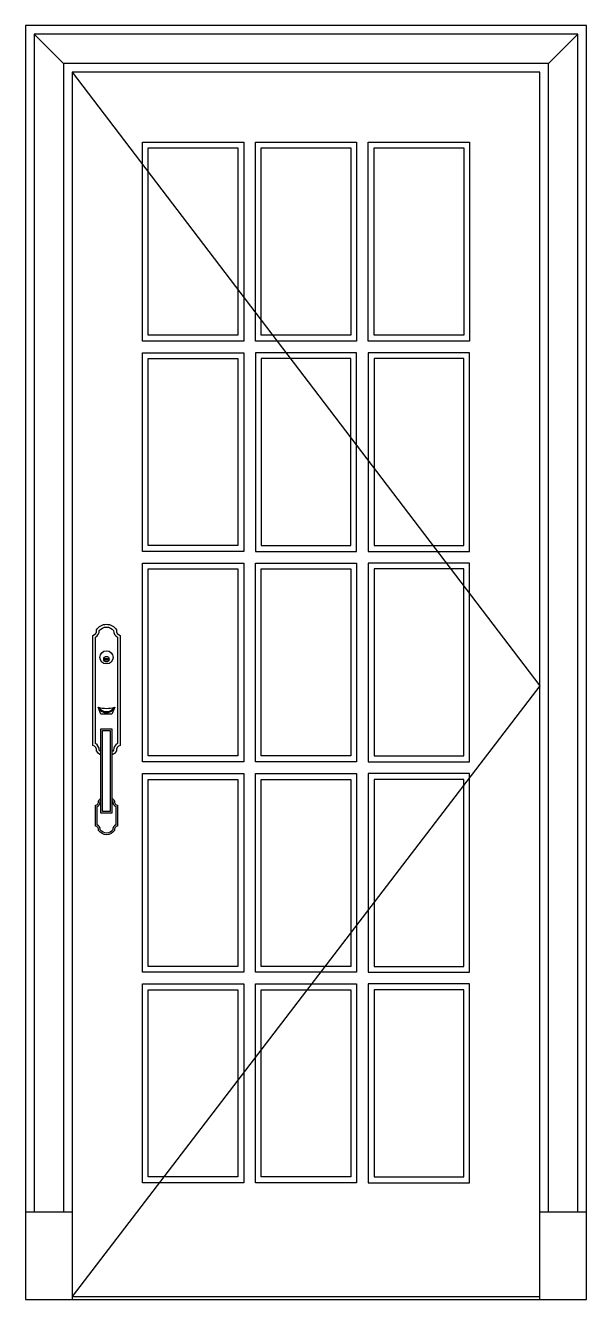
# Model space of a CAD drawing. Header units: metres. Extents: x -4522 to -3562, y 0 to 2180.
import ezdxf

# ---------------------------------------------------------------- set-up
doc = ezdxf.new("R2010")
doc.units = ezdxf.units.M
for name, color, linetype in [('2', 2, 'Continuous'), ('3', 3, 'Continuous'), ('4', 4, 'Continuous'), ('7', 7, 'Continuous'), ('BH', 3, 'Continuous')]:
    doc.layers.add(name, color=color, linetype=linetype)

msp = doc.modelspace()

# ---------------------------------------------------------------- hatches: boundary and pattern name
at = {"layer": 'BH'}
h = msp.add_hatch(dxfattribs=at)
h.set_pattern_fill('AR-RROOF', scale=500)
h.paths.add_polyline_path([(-4158.61, 1970.37), (-4312.11, 1970.37), (-4312.11, 1650.02), (-4158.61, 1650.02)])
h.paths.add_polyline_path([(-3965.61, 1970.37), (-4118.61, 1970.37), (-4118.61, 1650.02), (-3965.61, 1650.02)])
h.paths.add_polyline_path([(-3925.61, 1650.02), (-3772.11, 1650.02), (-3772.11, 1970.37), (-3925.61, 1970.37)])
h.paths.add_polyline_path([(-4158.61, 1610.02), (-4312.11, 1610.02), (-4312.11, 1290.02), (-4158.61, 1290.02)])
h.paths.add_polyline_path([(-3965.61, 1610.02), (-4118.61, 1610.02), (-4118.61, 1290.02), (-3965.61, 1290.02)])
h.paths.add_polyline_path([(-3925.61, 1290.02), (-3772.11, 1290.02), (-3772.11, 1610.02), (-3925.61, 1610.02)])
h.paths.add_polyline_path([(-4158.61, 1250.02), (-4312.11, 1250.02), (-4312.11, 930.02), (-4158.61, 930.02)])
h.paths.add_polyline_path([(-4118.61, 930.02), (-3965.61, 930.02), (-3965.61, 1250.02), (-4118.61, 1250.02)])
h.paths.add_polyline_path([(-3925.61, 930.02), (-3772.11, 930.02), (-3772.11, 1250.02), (-3925.61, 1250.02)])
h.paths.add_polyline_path([(-3925.61, 570.02), (-3772.11, 570.02), (-3772.11, 890.02), (-3925.61, 890.02)])
h.paths.add_polyline_path([(-3965.61, 890.02), (-4118.61, 890.02), (-4118.61, 570.02), (-3965.61, 570.02)])
h.paths.add_polyline_path([(-4158.61, 890.02), (-4312.11, 890.02), (-4312.11, 570.02), (-4158.61, 570.02)])
h.paths.add_polyline_path([(-4158.61, 530.02), (-4312.11, 530.02), (-4312.11, 209.68), (-4158.61, 209.68)])
h.paths.add_polyline_path([(-3965.61, 530.02), (-4118.61, 530.02), (-4118.61, 209.68), (-3965.61, 209.68)])
h.paths.add_polyline_path([(-3772.11, 530.02), (-3925.61, 530.02), (-3925.61, 209.68), (-3772.11, 209.68)])

# ---------------------------------------------------------------- linework, layer by layer
at = {"layer": '2'}
msp.add_line((-4522.11, 0), (-3562.11, 0), dxfattribs=at)
at = {"layer": '3'}
for p, q in [((-4507.11, 2165), (-4457.11, 2115)), ((-3627.11, 2115), (-3577.11, 2165)), ((-4388.19, 1096.7), (-4378.96, 1096.7)), ((-4388.19, 1094.82), (-4378.96, 1094.82)), ((-4442.11, 5), (-3642.11, 5))]:
    msp.add_line(p, q, dxfattribs=at)
for points in [[(-3577.11, 150), (-3577.11, 2165), (-4507.11, 2165), (-4507.11, 150)], [(-3627.11, 150), (-3627.11, 2115), (-4457.11, 2115), (-4457.11, 150)], [(-4442.11, 2100), (-3642.11, 1050), (-4442.11, 5)]]:
    msp.add_lwpolyline(points, dxfattribs=at)
for points in [[(-4322.11, 1640.02), (-4322.11, 1980.37), (-4148.61, 1980.37), (-4148.61, 1640.02)], [(-4312.11, 1650.02), (-4312.11, 1970.37), (-4158.61, 1970.37), (-4158.61, 1650.02)], [(-4128.61, 1640.02), (-4128.61, 1980.37), (-3955.61, 1980.37), (-3955.61, 1640.02)], [(-4118.61, 1650.02), (-4118.61, 1970.37), (-3965.61, 1970.37), (-3965.61, 1650.02)], [(-3935.61, 1640.02), (-3935.61, 1980.37), (-3762.11, 1980.37), (-3762.11, 1640.02)], [(-3925.61, 1650.02), (-3925.61, 1970.37), (-3772.11, 1970.37), (-3772.11, 1650.02)], [(-4148.61, 1280.02), (-4322.11, 1280.02), (-4322.11, 1620.02), (-4148.61, 1620.02)], [(-4128.61, 1620.02), (-4128.61, 1280.02), (-3955.61, 1280.02), (-3955.61, 1620.02)], [(-3935.61, 1280.02), (-3762.11, 1280.02), (-3762.11, 1620.02), (-3935.61, 1620.02)], [(-4158.61, 1290.02), (-4312.11, 1290.02), (-4312.11, 1610.02), (-4158.61, 1610.02)], [(-4118.61, 1610.02), (-4118.61, 1290.02), (-3965.61, 1290.02), (-3965.61, 1610.02)], [(-3925.61, 1290.02), (-3772.11, 1290.02), (-3772.11, 1610.02), (-3925.61, 1610.02)], [(-4148.61, 920.02), (-4322.11, 920.02), (-4322.11, 1260.02), (-4148.61, 1260.02)], [(-4158.61, 930.02), (-4312.11, 930.02), (-4312.11, 1250.02), (-4158.61, 1250.02)], [(-4128.61, 920.02), (-4128.61, 1260.02), (-3955.61, 1260.02), (-3955.61, 920.02)], [(-4118.61, 930.02), (-4118.61, 1250.02), (-3965.61, 1250.02), (-3965.61, 930.02)], [(-3935.61, 920.02), (-3762.11, 920.02), (-3762.11, 1260.02), (-3935.61, 1260.02)], [(-3925.61, 930.02), (-3772.11, 930.02), (-3772.11, 1250.02), (-3925.61, 1250.02)], [(-4390.17, 835.24), (-4390.17, 973.44), (-4376.98, 973.44), (-4376.98, 835.24)], [(-4148.61, 560.02), (-4322.11, 560.02), (-4322.11, 900.02), (-4148.61, 900.02)], [(-4128.61, 560.02), (-4128.61, 900.02), (-3955.61, 900.02), (-3955.61, 560.02)], [(-3935.61, 560.02), (-3762.11, 560.02), (-3762.11, 900.02), (-3935.61, 900.02)], [(-4158.61, 570.02), (-4312.11, 570.02), (-4312.11, 890.02), (-4158.61, 890.02)], [(-4118.61, 570.02), (-4118.61, 890.02), (-3965.61, 890.02), (-3965.61, 570.02)], [(-3925.61, 570.02), (-3772.11, 570.02), (-3772.11, 890.02), (-3925.61, 890.02)], [(-4148.61, 199.68), (-4322.11, 199.68), (-4322.11, 540.02), (-4148.61, 540.02)], [(-4158.61, 209.68), (-4312.11, 209.68), (-4312.11, 530.02), (-4158.61, 530.02)], [(-3955.61, 540.02), (-3955.61, 199.68), (-4128.61, 199.68), (-4128.61, 540.02)], [(-3965.61, 530.02), (-3965.61, 209.68), (-4118.61, 209.68), (-4118.61, 530.02)], [(-3935.61, 199.68), (-3762.11, 199.68), (-3762.11, 540.02), (-3935.61, 540.02)], [(-3925.61, 209.68), (-3772.11, 209.68), (-3772.11, 530.02), (-3925.61, 530.02)]]:
    msp.add_lwpolyline(points, close=True, dxfattribs=at)
for points in [[(-4393, 937.11, -0.06), (-4395.75, 939.92, 0.26), (-4402.42, 951.17), (-4402.42, 1133.3, 0.26), (-4395.75, 1144.55, -0.5), (-4371.39, 1144.55, 0.26), (-4364.72, 1133.3), (-4364.72, 951.17, 0.26), (-4371.39, 939.92, -0.06), (-4374.15, 937.11, -0.06)], [(-4395.88, 1013.08, 0.2), (-4387.12, 1005.95), (-4380.02, 1005.95, 0.2), (-4371.26, 1013.08, 0.19)], [(-4374.15, 854.05, -0.04), (-4372.71, 852.37, 0.29), (-4367.38, 843.63), (-4367.38, 812.2, 0.29), (-4372.71, 803.46, -0.51), (-4394.08, 803.46, 0.29), (-4399.42, 812.2), (-4399.42, 843.63, 0.29), (-4394.08, 852.37, -0.03), (-4393, 853.69, -0.03)]]:
    msp.add_lwpolyline(points, format="xyb", dxfattribs=at)
msp.add_circle((-4383.57, 1095.76), 4.71, dxfattribs=at)
at = {"layer": '4'}
msp.add_lwpolyline([(-3562.11, 0), (-3562.11, 2180), (-4522.11, 2180), (-4522.11, 0)], dxfattribs=at)
at = {"layer": '7'}
for p, q in [((-4522.11, 150), (-4442.11, 150)), ((-3642.11, 150), (-3562.11, 150))]:
    msp.add_line(p, q, dxfattribs=at)
msp.add_lwpolyline([(-3642.11, 0), (-3642.11, 2100), (-4442.11, 2100), (-4442.11, 0)], dxfattribs=at)
for points in [[(-4393, 931.51, -0.13), (-4400.54, 938.57, 0.39), (-4407.13, 947.99), (-4407.13, 1136.48, 0.39), (-4400.54, 1145.9, -0.56), (-4366.61, 1145.9, 0.39), (-4360.01, 1136.48), (-4360.01, 947.99, 0.39), (-4366.61, 938.57, -0.13), (-4374.15, 931.51, -0.13)], [(-4397.71, 1013.6, 0.22), (-4387.32, 1004.54), (-4379.82, 1004.54, 0.22), (-4369.44, 1013.6, 0.22)], [(-4374.15, 857.73, -0.1), (-4369.83, 853.14, 0.39), (-4364.55, 845.6), (-4364.55, 810.23, 0.39), (-4369.83, 802.69, -0.56), (-4396.97, 802.69, 0.39), (-4402.24, 810.23), (-4402.24, 845.6, 0.39), (-4396.97, 853.14, -0.09), (-4393, 857.48, -0.09)]]:
    msp.add_lwpolyline(points, format="xyb", dxfattribs=at)
msp.add_lwpolyline([(-4397.71, 1013.6, 0.15), (-4369.44, 1013.6), (-4374.15, 1001.71), (-4393, 1001.71)], format="xyb", close=True, dxfattribs=at)
msp.add_lwpolyline([(-4393, 832.41), (-4393, 976.27), (-4374.15, 976.27), (-4374.15, 832.41)], close=True, dxfattribs=at)
msp.add_circle((-4383.57, 1098.78), 11.31, dxfattribs=at)

doc.saveas('drawing.dxf')
